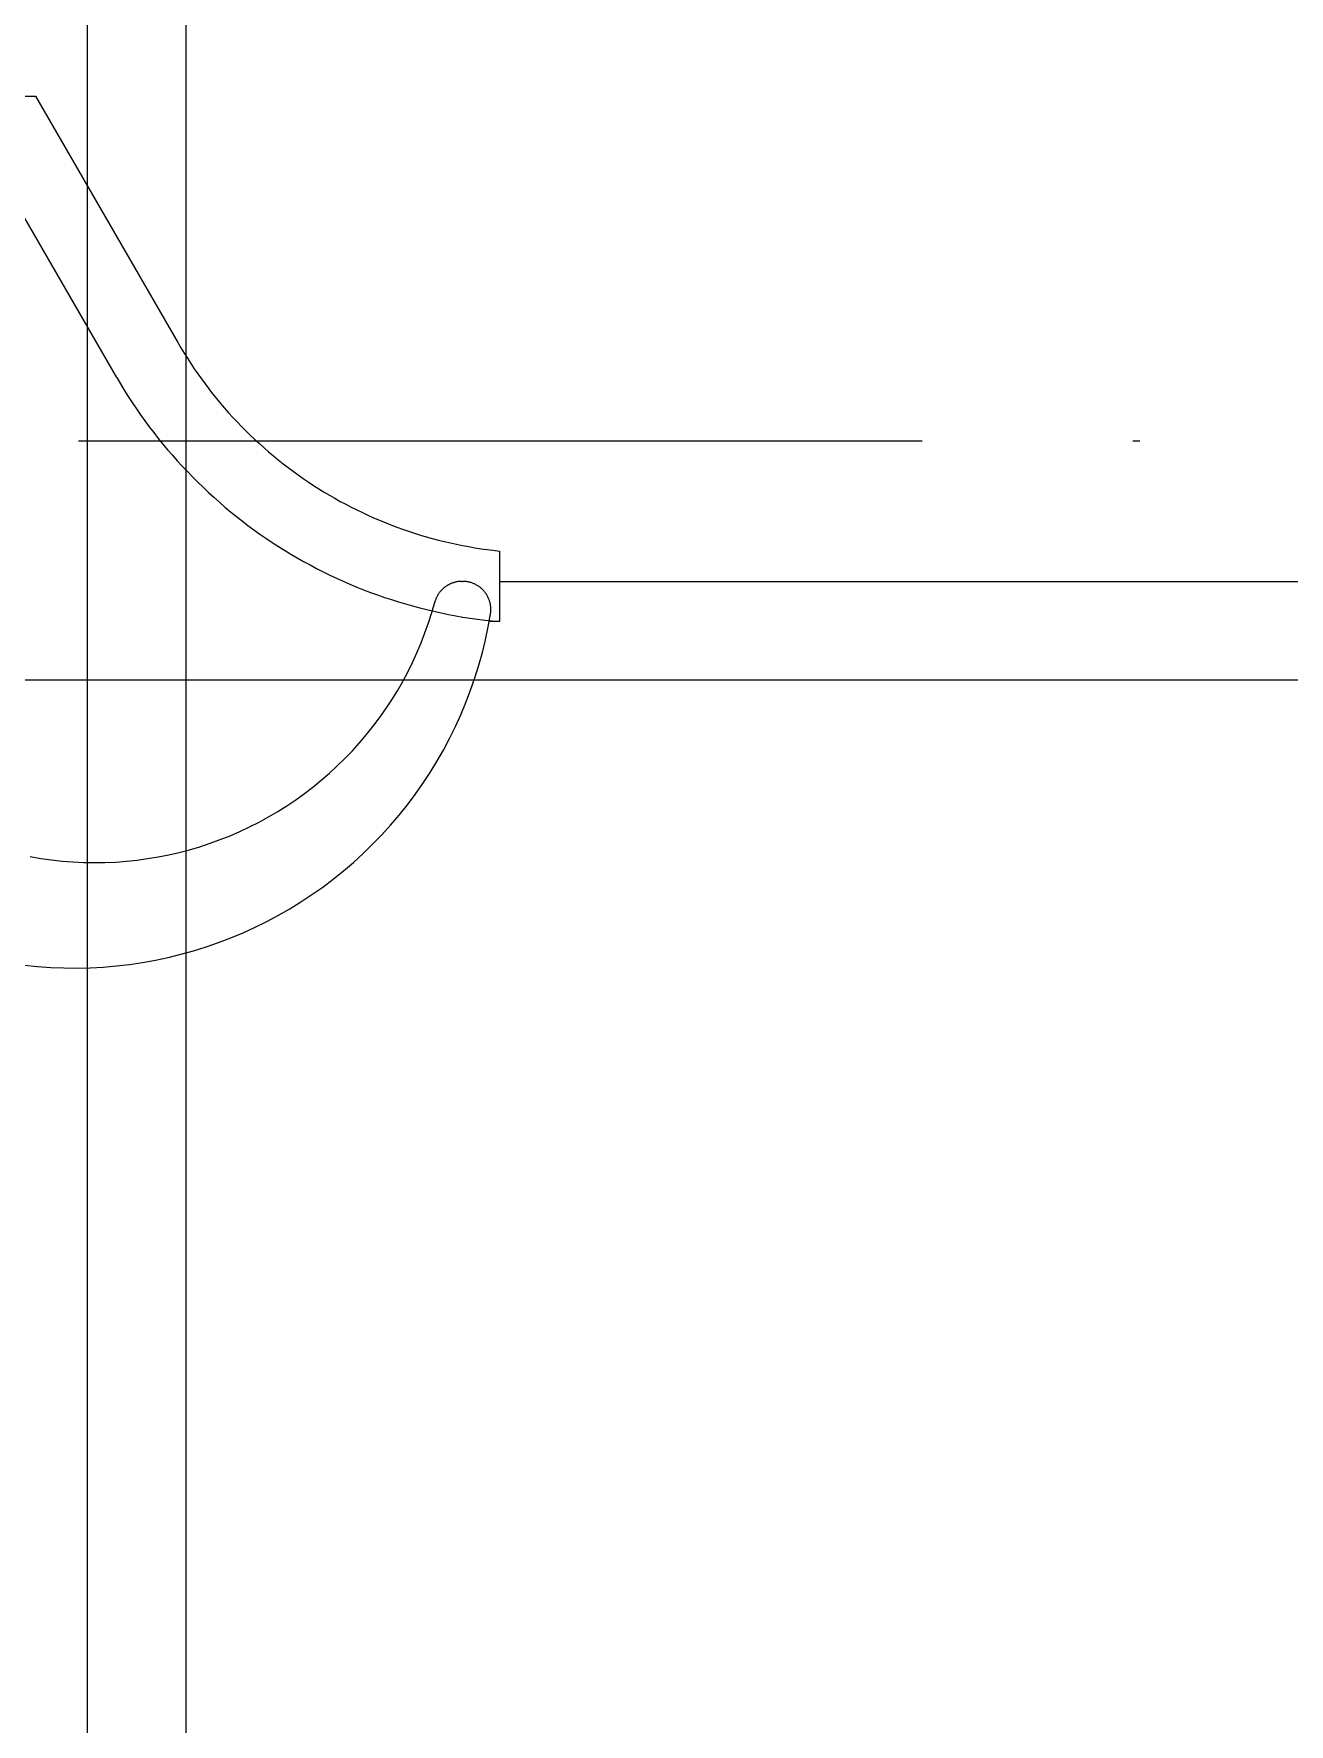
# Model space of a CAD drawing. Header units: millimetres. Extents: x -159872 to 386485, y -250577 to 158966.
# Drawn here: x 158744.64 to 158762.49, y 15905.8 to 15929.85 of the extents above; entities that cross this region are included whole.
import ezdxf

# ---------------------------------------------------------------- set-up
doc = ezdxf.new("R2010")
doc.units = ezdxf.units.MM
doc.linetypes.add('ACAD_ISO10W100', pattern=[18, 12, -3, 0, -3])
doc.layers.get('0').update_dxf_attribs({"lineweight": 25})
doc.layers.add('LDS-equipment-kitchen equipment', color=3, linetype='Continuous', lineweight=13)
doc.layers.add('LDS-struct-extg-ceiling beams', color=252, linetype='ACAD_ISO10W100', lineweight=9)

# ---------------------------------------------------------------- blocks, each defined once
blk = doc.blocks.new('A$C73be1ed8')
at = {"transparency": 33554687}
for points in [[(629.9, 629.65, 0), (629.9, 659.088, 0)], [(628.5, 622.5, 0), (628.5, 658.6, 0)], [(630.332, 629.65, 0), (629.327, 629.65, 0)], [(629.327, 629.65, 0), (629.327, 629.503, 0)], [(629.9, 629.115, 0), (629.9, 629.127, 0)], [(628.5, 622.3, 0), (628.5, 628.05, 0)], [(672.8, 625.188, 0), (13.624, 625.188, 0)], [(636.8, 623.05, 0), (633.3, 625.072, 0)], [(632.8, 624.206, 0), (635.65, 622.56, 0)], [(14.112, 623.788, 0), (672.312, 623.788, 0)], [(636.8, 610.15, 0), (636.8, 623.05, 0)]]:
    blk.add_polyline3d(points, dxfattribs=at)
for points in [[(624.442, 622.893, 0), (624.423, 623.079, 0), (624.409, 623.266, 0), (624.402, 623.453, 0), (624.4, 623.64, 0), (624.404, 623.827, 0), (624.414, 624.013, 0), (624.43, 624.2, 0), (624.452, 624.385, 0), (624.479, 624.571, 0), (624.512, 624.755, 0), (624.551, 624.938, 0), (624.596, 625.119, 0), (624.646, 625.299, 0), (624.701, 625.478, 0), (624.763, 625.655, 0), (624.83, 625.829, 0), (624.902, 626.002, 0), (624.979, 626.172, 0), (625.062, 626.34, 0), (625.15, 626.505, 0), (625.243, 626.667, 0), (625.341, 626.826, 0), (625.444, 626.982, 0), (625.552, 627.135, 0), (625.665, 627.285, 0), (625.782, 627.43, 0), (625.903, 627.572, 0), (626.029, 627.711, 0), (626.16, 627.845, 0), (626.294, 627.975, 0), (626.432, 628.101, 0), (626.575, 628.222, 0), (626.72, 628.339, 0), (626.87, 628.452, 0), (627.023, 628.559, 0), (627.179, 628.662, 0), (627.338, 628.76, 0), (627.501, 628.853, 0), (627.666, 628.941, 0), (627.834, 629.023, 0), (628.004, 629.101, 0), (628.177, 629.173, 0), (628.351, 629.239, 0), (628.528, 629.301, 0), (628.707, 629.356, 0), (628.887, 629.406, 0), (629.069, 629.45, 0), (629.252, 629.489, 0), (629.436, 629.522, 0)], [(632.8, 624.206, 0), (632.709, 624.259, 0), (632.62, 624.313, 0), (632.531, 624.369, 0), (632.443, 624.426, 0), (632.356, 624.485, 0), (632.27, 624.544, 0), (632.184, 624.605, 0), (632.1, 624.668, 0), (632.016, 624.731, 0), (631.934, 624.796, 0), (631.853, 624.862, 0), (631.772, 624.929, 0), (631.693, 624.998, 0), (631.614, 625.067, 0), (631.537, 625.138, 0), (631.461, 625.21, 0), (631.385, 625.283, 0), (631.311, 625.357, 0), (631.238, 625.433, 0), (631.166, 625.509, 0), (631.096, 625.586, 0), (631.026, 625.665, 0), (630.958, 625.744, 0), (630.891, 625.825, 0), (630.825, 625.907, 0), (630.76, 625.989, 0), (630.696, 626.072, 0), (630.634, 626.157, 0), (630.573, 626.242, 0), (630.514, 626.328, 0), (630.455, 626.416, 0), (630.398, 626.504, 0), (630.342, 626.592, 0), (630.288, 626.682, 0), (630.235, 626.773, 0), (630.183, 626.864, 0), (630.133, 626.956, 0), (630.084, 627.049, 0), (630.037, 627.142, 0), (629.99, 627.236, 0), (629.946, 627.331, 0), (629.902, 627.427, 0), (629.861, 627.523, 0), (629.82, 627.62, 0), (629.781, 627.717, 0), (629.744, 627.815, 0), (629.708, 627.913, 0), (629.673, 628.012, 0), (629.64, 628.112, 0), (629.609, 628.212, 0), (629.579, 628.312, 0), (629.55, 628.413, 0), (629.523, 628.515, 0), (629.498, 628.616, 0), (629.474, 628.718, 0), (629.451, 628.821, 0), (629.43, 628.924, 0), (629.411, 629.027, 0), (629.393, 629.13, 0), (629.377, 629.234, 0), (629.362, 629.337, 0), (629.349, 629.441, 0), (629.337, 629.546, 0), (629.327, 629.65, 0)], [(629.436, 629.522, 0), (629.446, 629.524, 0), (629.457, 629.525, 0), (629.468, 629.526, 0), (629.479, 629.527, 0), (629.49, 629.527, 0), (629.5, 629.527, 0), (629.511, 629.527, 0), (629.522, 629.527, 0), (629.533, 629.526, 0), (629.544, 629.525, 0), (629.554, 629.523, 0), (629.565, 629.522, 0), (629.576, 629.52, 0), (629.586, 629.518, 0), (629.597, 629.515, 0), (629.607, 629.513, 0), (629.618, 629.509, 0), (629.628, 629.506, 0), (629.638, 629.503, 0), (629.648, 629.499, 0), (629.658, 629.495, 0), (629.668, 629.49, 0), (629.678, 629.485, 0), (629.688, 629.48, 0), (629.697, 629.475, 0), (629.706, 629.47, 0), (629.716, 629.464, 0), (629.725, 629.458, 0), (629.734, 629.452, 0), (629.742, 629.446, 0), (629.751, 629.439, 0), (629.759, 629.432, 0), (629.767, 629.425, 0), (629.775, 629.417, 0), (629.783, 629.41, 0), (629.791, 629.402, 0), (629.798, 629.394, 0), (629.805, 629.386, 0), (629.812, 629.378, 0), (629.819, 629.369, 0), (629.825, 629.36, 0), (629.831, 629.352, 0), (629.837, 629.343, 0), (629.843, 629.333, 0), (629.848, 629.324, 0), (629.853, 629.314, 0), (629.858, 629.305, 0), (629.863, 629.295, 0), (629.867, 629.285, 0), (629.872, 629.275, 0), (629.875, 629.265, 0), (629.879, 629.255, 0), (629.882, 629.245, 0), (629.885, 629.234, 0), (629.888, 629.224, 0), (629.891, 629.213, 0), (629.893, 629.203, 0), (629.895, 629.192, 0), (629.896, 629.181, 0), (629.898, 629.17, 0), (629.899, 629.16, 0), (629.899, 629.149, 0), (629.9, 629.138, 0), (629.9, 629.127, 0)], [(633.3, 625.072, 0), (633.223, 625.117, 0), (633.148, 625.163, 0), (633.073, 625.21, 0), (632.998, 625.258, 0), (632.925, 625.307, 0), (632.852, 625.357, 0), (632.78, 625.409, 0), (632.709, 625.461, 0), (632.638, 625.515, 0), (632.569, 625.569, 0), (632.5, 625.625, 0), (632.432, 625.681, 0), (632.364, 625.739, 0), (632.298, 625.797, 0), (632.233, 625.857, 0), (632.168, 625.917, 0), (632.104, 625.979, 0), (632.041, 626.041, 0), (631.98, 626.104, 0), (631.919, 626.169, 0), (631.859, 626.234, 0), (631.8, 626.3, 0), (631.742, 626.366, 0), (631.684, 626.434, 0), (631.628, 626.503, 0), (631.573, 626.572, 0), (631.519, 626.642, 0), (631.466, 626.713, 0), (631.415, 626.785, 0), (631.364, 626.857, 0), (631.314, 626.93, 0), (631.265, 627.004, 0), (631.218, 627.079, 0), (631.171, 627.154, 0), (631.126, 627.23, 0), (631.082, 627.307, 0), (631.038, 627.384, 0), (630.997, 627.462, 0), (630.956, 627.54, 0), (630.916, 627.619, 0), (630.878, 627.699, 0), (630.84, 627.779, 0), (630.804, 627.86, 0), (630.769, 627.942, 0), (630.736, 628.023, 0), (630.703, 628.106, 0), (630.672, 628.188, 0), (630.642, 628.272, 0), (630.613, 628.355, 0), (630.585, 628.439, 0), (630.559, 628.524, 0), (630.534, 628.609, 0), (630.51, 628.694, 0), (630.487, 628.78, 0), (630.466, 628.865, 0), (630.446, 628.952, 0), (630.427, 629.038, 0), (630.41, 629.125, 0), (630.394, 629.212, 0), (630.379, 629.299, 0), (630.365, 629.387, 0), (630.353, 629.474, 0), (630.342, 629.562, 0), (630.332, 629.65, 0)], [(629.9, 629.115, 0), (629.9, 629.107, 0), (629.9, 629.099, 0), (629.899, 629.091, 0), (629.899, 629.083, 0), (629.898, 629.075, 0), (629.897, 629.066, 0), (629.896, 629.058, 0), (629.895, 629.05, 0), (629.893, 629.042, 0), (629.892, 629.034, 0), (629.89, 629.026, 0), (629.888, 629.018, 0), (629.886, 629.01, 0), (629.884, 629.002, 0), (629.881, 628.995, 0), (629.879, 628.987, 0), (629.876, 628.979, 0), (629.873, 628.971, 0), (629.87, 628.964, 0), (629.867, 628.956, 0), (629.864, 628.949, 0), (629.86, 628.941, 0), (629.857, 628.934, 0), (629.853, 628.927, 0), (629.849, 628.92, 0), (629.845, 628.913, 0), (629.841, 628.906, 0), (629.836, 628.899, 0), (629.832, 628.892, 0), (629.827, 628.885, 0), (629.822, 628.878, 0), (629.817, 628.872, 0), (629.812, 628.865, 0), (629.807, 628.859, 0), (629.802, 628.853, 0), (629.796, 628.847, 0), (629.791, 628.841, 0), (629.785, 628.835, 0), (629.779, 628.829, 0), (629.774, 628.823, 0), (629.767, 628.818, 0), (629.761, 628.813, 0), (629.755, 628.807, 0), (629.749, 628.802, 0), (629.742, 628.797, 0), (629.736, 628.792, 0), (629.729, 628.787, 0), (629.722, 628.783, 0), (629.715, 628.778, 0), (629.709, 628.774, 0), (629.702, 628.77, 0), (629.694, 628.766, 0), (629.687, 628.762, 0), (629.68, 628.758, 0), (629.673, 628.755, 0), (629.665, 628.751, 0), (629.658, 628.748, 0), (629.65, 628.745, 0), (629.643, 628.742, 0), (629.635, 628.739, 0), (629.627, 628.736, 0), (629.619, 628.734, 0), (629.612, 628.731, 0), (629.604, 628.729, 0)], [(625.986, 622.975, 0), (625.96, 623.126, 0), (625.939, 623.277, 0), (625.922, 623.428, 0), (625.91, 623.58, 0), (625.903, 623.733, 0), (625.9, 623.885, 0), (625.902, 624.038, 0), (625.908, 624.19, 0), (625.92, 624.342, 0), (625.935, 624.494, 0), (625.956, 624.645, 0), (625.981, 624.795, 0), (626.01, 624.945, 0), (626.045, 625.093, 0), (626.083, 625.241, 0), (626.126, 625.387, 0), (626.174, 625.532, 0), (626.226, 625.675, 0), (626.282, 625.817, 0), (626.343, 625.957, 0), (626.408, 626.095, 0), (626.477, 626.231, 0), (626.55, 626.365, 0), (626.627, 626.496, 0), (626.708, 626.626, 0), (626.793, 626.752, 0), (626.882, 626.876, 0), (626.975, 626.997, 0), (627.071, 627.115, 0), (627.171, 627.231, 0), (627.274, 627.343, 0), (627.381, 627.452, 0), (627.491, 627.558, 0), (627.604, 627.66, 0), (627.72, 627.759, 0), (627.839, 627.854, 0), (627.961, 627.945, 0), (628.086, 628.033, 0), (628.213, 628.117, 0), (628.343, 628.197, 0), (628.475, 628.273, 0), (628.61, 628.345, 0), (628.747, 628.412, 0), (628.885, 628.476, 0), (629.026, 628.535, 0), (629.168, 628.59, 0), (629.312, 628.641, 0), (629.457, 628.687, 0), (629.604, 628.729, 0)]]:
    blk.add_polyline3d(points)
blk = doc.blocks.new('Group-410')
at = {"layer": 'LDS-equipment-kitchen equipment', "xscale": -1, "rotation": 270}
blk.add_blockref('A$C73be1ed8', (97448.097, 51749.675), dxfattribs=at)

msp = doc.modelspace()

# ---------------------------------------------------------------- linework, layer by layer
at = {"layer": 'LDS-struct-extg-ceiling beams'}
msp.add_line((159825.17046, 15924.05329), (157402.66818, 15924.05329), dxfattribs=at)

# ---------------------------------------------------------------- block references
at = {"layer": 'LDS-equipment-kitchen equipment', "color": 7}
msp.add_blockref('Group-410', (60673.51323, -36457.51522), dxfattribs=at)

doc.saveas('drawing.dxf')
